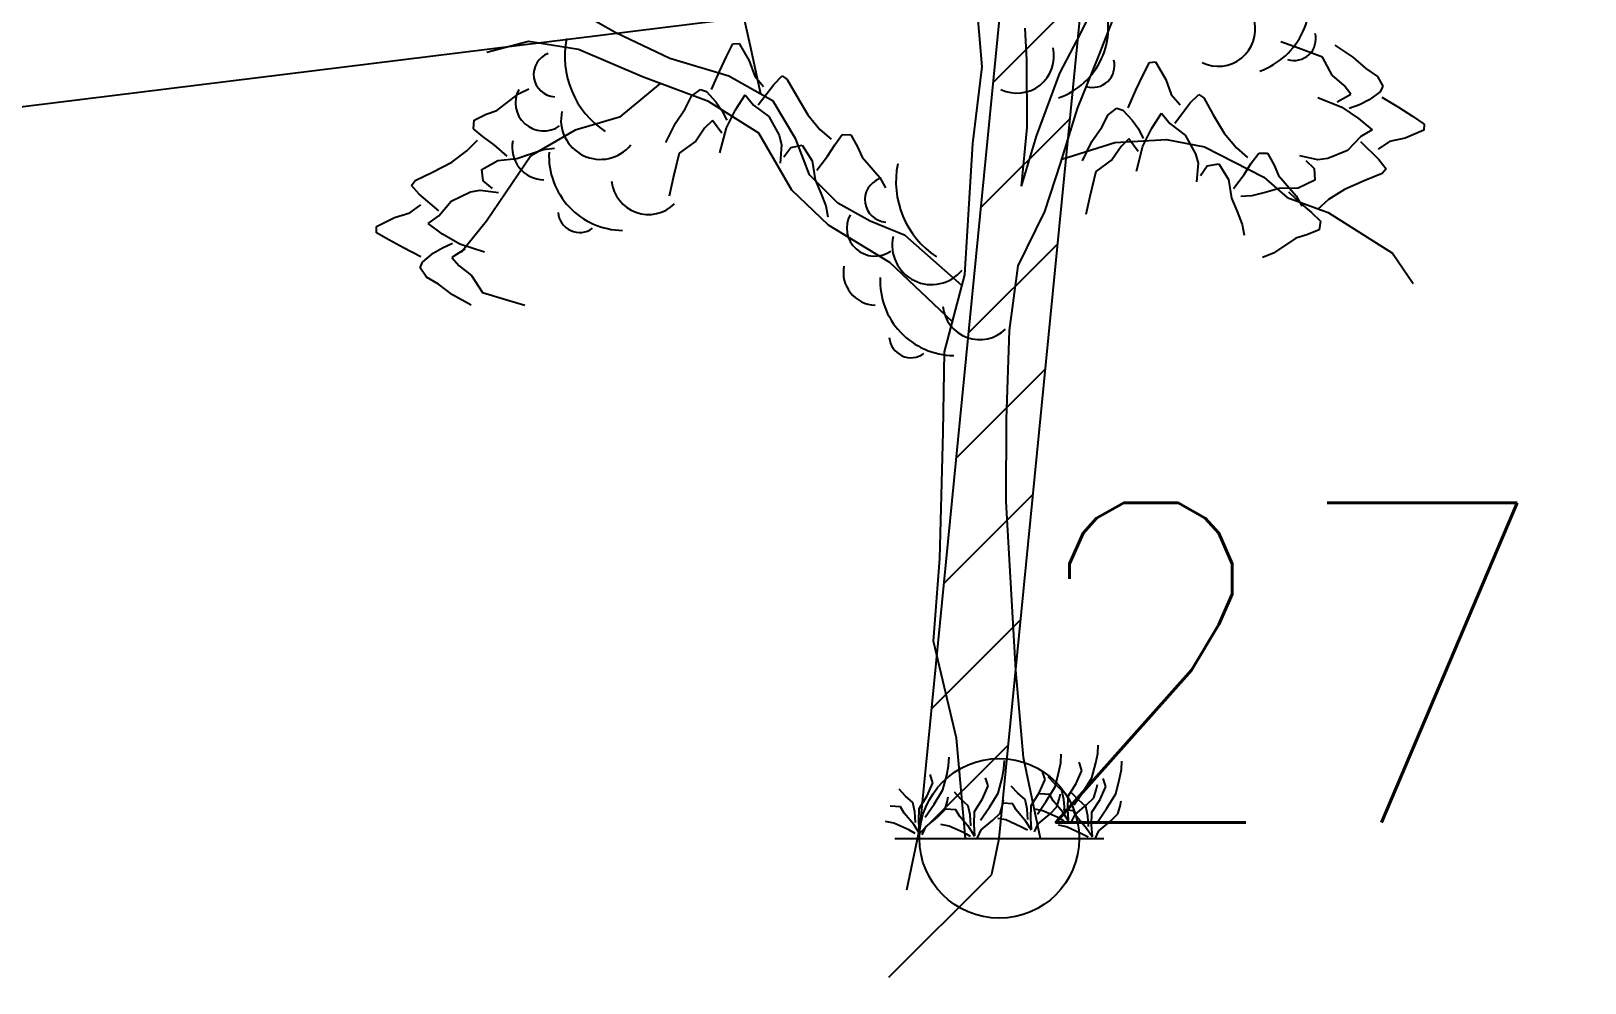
# Model space of a CAD drawing. Header units: millimetres. Extents: x 524954 to 526204, y 9523489 to 9524010.
# Drawn here: x 525723.844 to 525728.706, y 9523629.188 to 9523632.167 of the extents above; entities that cross this region are included whole.
import ezdxf

# ---------------------------------------------------------------- set-up
doc = ezdxf.new("R2010")
doc.units = ezdxf.units.MM
doc.header["$PDMODE"] = 32
doc.header["$PDSIZE"] = 0.5
doc.linetypes.add('ACAD_ISO12W100', pattern=[21, 12, -3, 0, -3, 0, -3])
for name, color, linetype in [('Arbre', 34, 'ACAD_ISO12W100'), ('Cloture', 7, 'Continuous'), ('Murs', 1, 'Continuous'), ('PLUME_5', 6, 'Continuous'), ('TopoAlt', 3, 'Continuous'), ('TOPOJIS', 7, 'Continuous')]:
    doc.layers.add(name, color=color, linetype=linetype)
doc.styles.add('Simplex 1.0', font='Simplex.shx', dxfattribs={"width": 0.99, "height": 1})

# ---------------------------------------------------------------- blocks, each defined once
blk = doc.blocks.new('TCPOINT M')
at = {"color": 0}
blk.add_point((0, 0), dxfattribs=at)
at = {"layer": 'TopoAlt', "style": 'Simplex 1.0', "width": 0.99}
blk.add_attdef('ALT', (0.15, 0.15), '', height=1, dxfattribs=at)
blk = doc.blocks.new('v088')
at = {"linetype": 'Continuous'}
for p, q in [((-0.1073, 4.8293), (-0.1646, 5.4873)), ((0.5102, 5.0412), (0.6713, 5.3679)), ((-1.5592, 4.9668), (-1.6346, 5.3011)), ((-2.4003, 5.0425), (-2.6206, 5.1685)), ((0.6191, 4.888), (0.7312, 5.1764)), ((0.1717, 4.8724), (0.1613, 5.0712)), ((-2.9464, 4.9876), (-3.2062, 4.92)), ((-2.6344, 4.9381), (-2.9464, 4.9876)), ((-2.0611, 4.8817), (-2.4003, 5.0425)), ((-1.4917, 4.6586), (-1.5592, 4.9668)), ((0.3786, 4.7897), (0.5102, 5.0412)), ((-2.2328, 4.7662), (-2.6344, 4.9381)), ((-1.6919, 4.7713), (-2.0611, 4.8817)), ((0.1743, 4.4496), (0.1717, 4.8724)), ((0.489, 4.5681), (0.6191, 4.888)), ((-1.8192, 4.6131), (-2.2328, 4.7662)), ((-1.415, 4.6154), (-1.6919, 4.7713)), ((-0.1657, 4.3492), (-0.1073, 4.8293)), ((0.2314, 4.3948), (0.3786, 4.7897)), ((-2.1227, 4.7254), (-2.3768, 4.5144)), ((-1.5041, 4.4145), (-1.8192, 4.6131)), ((-1.2732, 4.3758), (-1.415, 4.6154)), ((-2.3768, 4.5144), (-2.655, 4.434)), ((0.3841, 4.2301), (0.489, 4.5681)), ((-2.655, 4.434), (-2.9315, 4.2727)), ((-1.2976, 4.0581), (-1.5041, 4.4145)), ((-1.1877, 4.1537), (-1.2732, 4.3758)), ((0.1384, 4.0819), (0.1743, 4.4496)), ((0.1384, 4.0819), (0.2314, 4.3948)), ((-0.2169, 3.5272), (-0.1657, 4.3492)), ((0.3911, 4.2526), (0.7235, 4.3553)), ((0.7235, 4.3553), (1.0465, 4.3745)), ((1.0465, 4.3745), (1.2838, 4.3297)), ((1.2838, 4.3297), (1.6547, 4.1385)), ((-2.9315, 4.2727), (-3.209, 3.8627)), ((0.2848, 3.9233), (0.3841, 4.2301)), ((-1.0099, 3.9771), (-1.1877, 4.1537)), ((1.6547, 4.1385), (1.8004, 4.0109)), ((-1.0692, 3.839), (-1.2976, 4.0581)), ((1.8004, 4.0109), (2.0573, 3.9168)), ((-0.8085, 3.8631), (-1.0099, 3.9771)), ((0.1177, 3.584), (0.2848, 3.9233)), ((2.0573, 3.9168), (2.4606, 3.664)), ((-3.209, 3.8627), (-3.3666, 3.6666)), ((-0.6849, 3.6045), (-1.0692, 3.839)), ((-0.589, 3.7744), (-0.8085, 3.8631)), ((-0.2343, 3.4611), (-0.589, 3.7744)), ((-0.2941, 3.234), (-0.6849, 3.6045)), ((2.4606, 3.664), (2.589, 3.4739)), ((-0.3436, 3.0457), (-0.2169, 3.5272)), ((0.064, 3.1786), (0.1177, 3.584)), ((0.0445, 2.6247), (0.064, 3.1786)), ((-0.3518, 2.5418), (-0.3436, 3.0457)), ((-0.3726, 1.7516), (-0.3518, 2.5418)), ((0.0429, 2.1085), (0.0445, 2.6247)), ((0.1022, 1.0525), (0.0429, 2.1085)), ((-0.4115, 1.2346), (-0.3726, 1.7516)), ((-0.2683, 0.6281), (-0.4115, 1.2346)), ((0.151, 0.5063), (0.1022, 1.0525)), ((-0.2127, 0), (-0.2683, 0.6281)), ((0.2565, 0), (0.151, 0.5063)), ((-0.6539, 0), (0.6539, 0))]:
    blk.add_line(p, q, dxfattribs=at)
at = {"color": 3, "linetype": 'Continuous'}
for p, q in [((-1.7068, 4.8945), (-1.6668, 4.9726)), ((-1.6668, 4.9726), (-1.6283, 4.976)), ((-1.6283, 4.976), (-1.5645, 4.8667)), ((1.8724, 4.9461), (1.762, 4.9854)), ((2.0987, 4.9642), (2.2113, 4.8904)), ((-1.7514, 4.7999), (-1.7068, 4.8945)), ((-1.5645, 4.8667), (-1.5307, 4.7714)), ((2.0224, 4.89), (1.8724, 4.9461)), ((2.0834, 4.7783), (2.0224, 4.89)), ((2.2113, 4.8904), (2.2929, 4.8185)), ((-1.8008, 4.6887), (-1.7514, 4.7999)), ((-1.5307, 4.7714), (-1.4755, 4.7074)), ((-1.4112, 4.7196), (-1.3587, 4.7727)), ((-1.3587, 4.7727), (-1.3272, 4.7513)), ((0.8546, 4.6845), (0.8993, 4.7791)), ((0.8993, 4.7791), (0.9393, 4.8572)), ((0.9393, 4.8572), (0.9778, 4.8606)), ((0.9778, 4.8606), (1.0416, 4.7513)), ((2.1569, 4.7135), (2.0834, 4.7783)), ((2.2929, 4.8185), (2.3654, 4.7691)), ((2.3654, 4.7691), (2.4, 4.7096)), ((-3.0095, 4.66), (-2.9439, 4.6918)), ((-1.9257, 4.6454), (-1.871, 4.6871)), ((-1.871, 4.6871), (-1.8334, 4.6747)), ((-1.8334, 4.6747), (-1.7744, 4.6115)), ((-1.5083, 4.5916), (-1.4112, 4.7196)), ((-1.3272, 4.7513), (-1.2679, 4.6451)), ((0.8053, 4.5733), (0.8546, 4.6845)), ((1.0416, 4.7513), (1.0754, 4.656)), ((2.1989, 4.6584), (2.1569, 4.7135)), ((2.383, 4.6739), (2.3129, 4.6232)), ((2.4, 4.7096), (2.383, 4.6739)), ((-3.1435, 4.5571), (-3.0095, 4.66)), ((-1.9657, 4.5674), (-1.9257, 4.6454)), ((-1.7744, 4.6115), (-1.7365, 4.5561)), ((-1.6512, 4.5605), (-1.5907, 4.6542)), ((-1.5907, 4.6542), (-1.5392, 4.5896)), ((-1.5392, 4.5896), (-1.4434, 4.5178)), ((-1.2679, 4.6451), (-1.1988, 4.529)), ((0.6804, 4.53), (0.7351, 4.5718)), ((0.7351, 4.5718), (0.7727, 4.5593)), ((1.0754, 4.656), (1.1306, 4.592)), ((1.0978, 4.4762), (1.1948, 4.6042)), ((1.1948, 4.6042), (1.2474, 4.6573)), ((1.2474, 4.6573), (1.2789, 4.6359)), ((1.2789, 4.6359), (1.3382, 4.5297)), ((1.9921, 4.6376), (2.1424, 4.5777)), ((2.1133, 4.6106), (2.1989, 4.6584)), ((2.1424, 4.5777), (2.247, 4.5072)), ((2.2532, 4.5924), (2.1892, 4.5691)), ((2.3129, 4.6232), (2.2532, 4.5924)), ((2.3928, 4.6398), (2.497, 4.577)), ((2.497, 4.577), (2.5853, 4.5209)), ((-3.2911, 4.4407), (-3.2867, 4.4956)), ((-3.2867, 4.4956), (-3.2101, 4.5328)), ((-3.2101, 4.5328), (-3.1435, 4.5571)), ((-2.0862, 4.3565), (-2.0269, 4.4774)), ((-2.0269, 4.4774), (-1.9657, 4.5674)), ((-1.7952, 4.494), (-1.8447, 4.4455)), ((-1.7371, 4.415), (-1.7952, 4.494)), ((-1.7365, 4.5561), (-1.7054, 4.4954)), ((-1.7081, 4.4479), (-1.6512, 4.5605)), ((-1.4434, 4.5178), (-1.3781, 4.401)), ((-1.1988, 4.529), (-1.1228, 4.4377)), ((0.6404, 4.452), (0.6804, 4.53)), ((0.7727, 4.5593), (0.8317, 4.4961)), ((0.8317, 4.4961), (0.8696, 4.4407)), ((0.9549, 4.4451), (1.0154, 4.5388)), ((1.0154, 4.5388), (1.0668, 4.4742)), ((1.0668, 4.4742), (1.1627, 4.4024)), ((1.3382, 4.5297), (1.4072, 4.4136)), ((2.247, 4.5072), (2.3325, 4.4356)), ((2.5853, 4.5209), (2.6578, 4.4715)), ((-3.2303, 4.3905), (-3.2911, 4.4407)), ((-3.1617, 4.3413), (-3.2303, 4.3905)), ((-1.8447, 4.4455), (-1.8998, 4.3645)), ((-1.7488, 4.2914), (-1.7081, 4.4479)), ((-1.3781, 4.401), (-1.3629, 4.3412)), ((-1.1228, 4.4377), (-1.0524, 4.3767)), ((-1.0302, 4.3418), (-0.9835, 4.4054)), ((-0.9835, 4.4054), (-0.9285, 4.4041)), ((-0.9285, 4.4041), (-0.8869, 4.3298)), ((0.5791, 4.362), (0.6404, 4.452)), ((0.8109, 4.3786), (0.7614, 4.3301)), ((0.869, 4.2996), (0.8109, 4.3786)), ((0.8696, 4.4407), (0.9007, 4.38)), ((0.898, 4.3325), (0.9549, 4.4451)), ((1.1627, 4.4024), (1.228, 4.2856)), ((1.4072, 4.4136), (1.4833, 4.3223)), ((2.262, 4.3926), (2.1788, 4.3064)), ((2.3325, 4.4356), (2.262, 4.3926)), ((2.5401, 4.3831), (2.4412, 4.3615)), ((2.6564, 4.4329), (2.5401, 4.3831)), ((2.6578, 4.4715), (2.6564, 4.4329)), ((-3.4268, 4.2328), (-3.3314, 4.3035)), ((-3.3314, 4.3035), (-3.2664, 4.3702)), ((-3.0788, 4.2707), (-3.1617, 4.3413)), ((-3.0186, 4.2553), (-2.9333, 4.2859)), ((-2.9333, 4.2859), (-2.8514, 4.3121)), ((-2.8514, 4.3121), (-2.7828, 4.3211)), ((-2.0031, 4.2901), (-2.0401, 4.1343)), ((-1.8998, 4.3645), (-2.0031, 4.2901)), ((-1.3629, 4.3412), (-1.3723, 4.2259)), ((-1.3485, 4.2656), (-1.3049, 4.3248)), ((-1.3049, 4.3248), (-1.2331, 4.3384)), ((-1.2331, 4.3384), (-1.1715, 4.2405)), ((-1.0754, 4.2705), (-1.0302, 4.3418)), ((-0.8869, 4.3298), (-0.8589, 4.2646)), ((0.5199, 4.2411), (0.5791, 4.362)), ((0.7614, 4.3301), (0.7063, 4.2491)), ((0.8572, 4.176), (0.898, 4.3325)), ((1.228, 4.2856), (1.2432, 4.2258)), ((1.4833, 4.3223), (1.5536, 4.2613)), ((1.5759, 4.2264), (1.6226, 4.29)), ((1.6226, 4.29), (1.6776, 4.2887)), ((1.6776, 4.2887), (1.7191, 4.2144)), ((2.1788, 4.3064), (2.0548, 4.2561)), ((2.2601, 4.3616), (2.3751, 4.2494)), ((2.4412, 4.3615), (2.371, 4.3146)), ((-3.5467, 4.1705), (-3.4268, 4.2328)), ((-3.2386, 4.1877), (-3.1373, 4.2436)), ((-3.2291, 4.1152), (-3.2386, 4.1877)), ((-3.1373, 4.2436), (-3.0186, 4.2553)), ((-1.1715, 4.2405), (-1.153, 4.1227)), ((-1.1411, 4.1837), (-1.0754, 4.2705)), ((-0.8589, 4.2646), (-0.7485, 4.1368)), ((0.7063, 4.2491), (0.603, 4.1747)), ((1.2432, 4.2258), (1.2338, 4.1105)), ((1.2576, 4.1502), (1.3011, 4.2094)), ((1.3011, 4.2094), (1.373, 4.223)), ((1.373, 4.223), (1.4346, 4.1251)), ((1.5307, 4.1551), (1.5759, 4.2264)), ((1.7191, 4.2144), (1.7472, 4.1493)), ((1.9936, 4.2484), (1.8803, 4.2721)), ((1.9168, 4.2436), (1.9701, 4.193)), ((1.9701, 4.193), (1.9747, 4.12)), ((2.0548, 4.2561), (1.9936, 4.2484)), ((2.3751, 4.2494), (2.4212, 4.1906)), ((2.4212, 4.1906), (2.396, 4.1621)), ((-3.6793, 4.0872), (-3.6561, 4.1174)), ((-3.6294, 4.0317), (-3.6793, 4.0872)), ((-3.6561, 4.1174), (-3.5467, 4.1705)), ((-3.1725, 4.0683), (-3.2291, 4.1152)), ((-2.0401, 4.1343), (-2.0653, 4.0199)), ((-1.153, 4.1227), (-1.1176, 4.0393)), ((-0.7485, 4.1368), (-0.7129, 4.0731)), ((0.603, 4.1747), (0.566, 4.0189)), ((1.4346, 4.1251), (1.4531, 4.0073)), ((1.465, 4.0683), (1.5307, 4.1551)), ((1.7472, 4.1493), (1.8576, 4.0214)), ((1.9747, 4.12), (1.8699, 4.071)), ((2.2833, 4.1164), (2.1595, 4.0623)), ((2.396, 4.1621), (2.2833, 4.1164)), ((-3.5071, 3.9275), (-3.6294, 4.0317)), ((-3.5069, 3.8964), (-3.4297, 3.988)), ((-3.4297, 3.988), (-3.3093, 4.0465)), ((-3.3093, 4.0465), (-3.2488, 4.0583)), ((-3.2488, 4.0583), (-3.1342, 4.0423)), ((-1.1176, 4.0393), (-1.0867, 3.9591)), ((0.566, 4.0189), (0.5407, 3.9045)), ((1.4531, 4.0073), (1.4885, 3.9239)), ((1.5801, 4.0219), (1.511, 4.0175)), ((1.6636, 4.0426), (1.5801, 4.0219)), ((1.7506, 4.0673), (1.6636, 4.0426)), ((1.8699, 4.071), (1.7506, 4.0673)), ((1.8097, 4.0479), (1.8877, 3.9719)), ((1.8576, 4.0214), (1.8932, 3.9577)), ((2.0595, 3.9982), (1.9902, 3.936)), ((2.1595, 4.0623), (2.0595, 3.9982)), ((-3.785, 3.8871), (-3.6878, 3.9154)), ((-3.6878, 3.9154), (-3.6208, 3.9668)), ((-3.5743, 3.8488), (-3.5069, 3.8964)), ((-1.0867, 3.9591), (-1.0738, 3.891)), ((1.4885, 3.9239), (1.5194, 3.8437)), ((1.8877, 3.9719), (1.9528, 3.9182)), ((1.9528, 3.9182), (2.0102, 3.864)), ((-3.8977, 3.8297), (-3.785, 3.8871)), ((-3.8965, 3.791), (-3.8977, 3.8297)), ((-3.4842, 3.783), (-3.5743, 3.8488)), ((1.5194, 3.8437), (1.5323, 3.7756)), ((2.002, 3.8096), (1.9231, 3.7776)), ((2.0102, 3.864), (2.002, 3.8096)), ((-3.8209, 3.7466), (-3.8965, 3.791)), ((-3.729, 3.6966), (-3.8209, 3.7466)), ((-3.6208, 3.641), (-3.729, 3.6966)), ((-3.5422, 3.6629), (-3.4847, 3.6976)), ((-3.4847, 3.6976), (-3.4223, 3.7252)), ((-3.3751, 3.7197), (-3.4842, 3.783)), ((-3.2212, 3.6701), (-3.3751, 3.7197)), ((1.855, 3.7579), (1.7144, 3.6642)), ((1.9231, 3.7776), (1.855, 3.7579)), ((-3.6232, 3.5708), (-3.6087, 3.6076)), ((-3.6087, 3.6076), (-3.5422, 3.6629)), ((-3.3439, 3.6889), (-3.4261, 3.6355)), ((-3.4261, 3.6355), (-3.3805, 3.5833)), ((1.7144, 3.6642), (1.6468, 3.6368)), ((-3.5847, 3.5138), (-3.6232, 3.5708)), ((-3.5091, 3.4694), (-3.5847, 3.5138)), ((-3.3805, 3.5833), (-3.3028, 3.5236)), ((-3.3028, 3.5236), (-3.2344, 3.4162)), ((-3.4228, 3.4031), (-3.5091, 3.4694)), ((-3.3055, 3.337), (-3.4228, 3.4031)), ((-3.2344, 3.4162), (-3.081, 3.3703)), ((-3.081, 3.3703), (-2.9682, 3.3386)), ((0.6155, 0.5313), (0.6179, 0.5842)), ((-0.3173, 0.4544), (-0.3149, 0.5073)), ((0.0288, 0.4351), (0.0313, 0.488)), ((0.3847, 0.4736), (0.3871, 0.5265)), ((0.6034, 0.4736), (0.6155, 0.5313)), ((-0.4159, 0.3486), (-0.4327, 0.3991)), ((-0.3534, 0.3029), (-0.3294, 0.3967)), ((-0.3294, 0.3967), (-0.3173, 0.4544)), ((0.0168, 0.3774), (0.0288, 0.4351)), ((0.2861, 0.3678), (0.2693, 0.4183)), ((0.3486, 0.3221), (0.3726, 0.4159)), ((0.3726, 0.4159), (0.3847, 0.4736)), ((0.4808, 0.3438), (0.5169, 0.4255)), ((0.5169, 0.4255), (0.5001, 0.476)), ((0.5794, 0.3798), (0.6034, 0.4736)), ((0.7525, 0.3726), (0.7645, 0.4303)), ((0.7645, 0.4303), (0.7669, 0.4832)), ((-0.5866, 0.2645), (-0.6275, 0.3077)), ((-0.452, 0.2669), (-0.4159, 0.3486)), ((-0.4087, 0.214), (-0.3534, 0.3029)), ((-0.1058, 0.2476), (-0.0697, 0.3294)), ((-0.0697, 0.3294), (-0.0865, 0.3798)), ((-0.0072, 0.2837), (0.0168, 0.3774)), ((0.1154, 0.2837), (0.0745, 0.327)), ((0.25, 0.2861), (0.2861, 0.3678)), ((0.2933, 0.2332), (0.3486, 0.3221)), ((0.3462, 0.3414), (0.3053, 0.3847)), ((0.3919, 0.3005), (0.3462, 0.3414)), ((0.4039, 0.2428), (0.3919, 0.3005)), ((0.4303, 0.2645), (0.4808, 0.3438)), ((0.5241, 0.2909), (0.5794, 0.3798)), ((0.5914, 0.2548), (0.6058, 0.3029)), ((0.6058, 0.3029), (0.6131, 0.3366)), ((0.6299, 0.2428), (0.6659, 0.3246)), ((0.6659, 0.3246), (0.6491, 0.375)), ((0.7285, 0.2789), (0.7525, 0.3726)), ((-0.6179, 0.1971), (-0.6828, 0.2019)), ((-0.5962, 0.1587), (-0.6179, 0.1971)), ((-0.5409, 0.2236), (-0.5866, 0.2645)), ((-0.5289, 0.1659), (-0.5409, 0.2236)), ((-0.5025, 0.1875), (-0.452, 0.2669)), ((-0.464, 0.1322), (-0.4087, 0.214)), ((-0.3414, 0.1779), (-0.327, 0.226)), ((-0.327, 0.226), (-0.3197, 0.2596)), ((-0.2404, 0.2452), (-0.2813, 0.2885)), ((-0.1947, 0.2043), (-0.2404, 0.2452)), ((-0.1827, 0.1467), (-0.1947, 0.2043)), ((-0.1563, 0.1683), (-0.1058, 0.2476)), ((-0.1178, 0.113), (-0.0625, 0.1947)), ((-0.0625, 0.1947), (-0.0072, 0.2837)), ((0.0048, 0.1587), (0.0192, 0.2068)), ((0.0192, 0.2068), (0.0264, 0.2404)), ((0.0841, 0.2164), (0.0192, 0.2212)), ((0.1058, 0.1779), (0.0841, 0.2164)), ((0.1611, 0.2428), (0.1154, 0.2837)), ((0.1731, 0.1851), (0.1611, 0.2428)), ((0.1971, 0.125), (0.1995, 0.2068)), ((0.1995, 0.2068), (0.25, 0.2861)), ((0.238, 0.1515), (0.2933, 0.2332)), ((0.3149, 0.2741), (0.25, 0.2789)), ((0.3366, 0.2356), (0.3149, 0.2741)), ((0.3149, 0.1515), (0.3606, 0.1971)), ((0.3967, 0.1635), (0.3366, 0.2356)), ((0.3606, 0.1971), (0.375, 0.2452)), ((0.375, 0.2452), (0.3823, 0.2789)), ((0.4087, 0.1755), (0.4039, 0.2428)), ((0.4279, 0.1827), (0.4303, 0.2645)), ((0.4953, 0.2404), (0.4544, 0.2837)), ((0.4688, 0.2092), (0.5241, 0.2909)), ((0.4736, 0.1491), (0.5457, 0.2092)), ((0.5409, 0.1995), (0.4953, 0.2404)), ((0.5529, 0.1418), (0.5409, 0.1995)), ((0.5457, 0.2092), (0.5914, 0.2548)), ((0.5794, 0.1635), (0.6299, 0.2428)), ((0.6732, 0.1899), (0.7285, 0.2789)), ((0.7405, 0.1539), (0.7549, 0.2019)), ((0.7549, 0.2019), (0.7621, 0.2356)), ((-0.6611, 0.0962), (-0.7116, 0.1058)), ((-0.5361, 0.0865), (-0.5962, 0.1587)), ((-0.5241, 0.0986), (-0.5289, 0.1659)), ((-0.5049, 0.1058), (-0.5025, 0.1875)), ((-0.5001, 0.0361), (-0.5049, 0.1058)), ((-0.4592, 0.0721), (-0.3871, 0.1322)), ((-0.3871, 0.1322), (-0.3414, 0.1779)), ((-0.2717, 0.1779), (-0.3366, 0.1827)), ((-0.25, 0.1394), (-0.2717, 0.1779)), ((-0.1899, 0.0673), (-0.25, 0.1394)), ((-0.1779, 0.0793), (-0.1827, 0.1467)), ((-0.1587, 0.0865), (-0.1563, 0.1683)), ((-0.113, 0.0529), (-0.0409, 0.113)), ((-0.0409, 0.113), (0.0048, 0.1587)), ((0.0409, 0.1154), (-0.0096, 0.125)), ((0.1346, 0.0721), (0.0409, 0.1154)), ((0.1659, 0.1058), (0.1058, 0.1779)), ((0.2019, 0.0505), (0.1659, 0.1058)), ((0.1779, 0.1178), (0.1731, 0.1851)), ((0.2019, 0.0553), (0.1971, 0.125)), ((0.2717, 0.1731), (0.2212, 0.1827)), ((0.2428, 0.0914), (0.3149, 0.1515)), ((0.3654, 0.1298), (0.2717, 0.1731)), ((0.4063, 0.1082), (0.3654, 0.1298)), ((0.4327, 0.1082), (0.3967, 0.1635)), ((0.464, 0.1731), (0.3991, 0.1779)), ((0.4327, 0.113), (0.4279, 0.1827)), ((0.4496, 0.0986), (0.4736, 0.1491)), ((0.4856, 0.1346), (0.464, 0.1731)), ((0.5457, 0.0625), (0.4856, 0.1346)), ((0.5578, 0.0745), (0.5529, 0.1418)), ((0.577, 0.0817), (0.5794, 0.1635)), ((0.6179, 0.1082), (0.6732, 0.1899)), ((0.6227, 0.0481), (0.6948, 0.1082)), ((0.6948, 0.1082), (0.7405, 0.1539)), ((-0.5674, 0.0529), (-0.6611, 0.0962)), ((-0.5265, 0.0313), (-0.5674, 0.0529)), ((-0.5001, 0.0313), (-0.5361, 0.0865)), ((-0.4832, 0.0216), (-0.4592, 0.0721)), ((-0.3149, 0.0769), (-0.3654, 0.0865)), ((-0.2212, 0.0337), (-0.3149, 0.0769)), ((-0.1803, 0.012), (-0.2212, 0.0337)), ((-0.1539, 0.012), (-0.1899, 0.0673)), ((-0.1539, 0.0168), (-0.1587, 0.0865)), ((-0.137, 0.0024), (-0.113, 0.0529)), ((0.1755, 0.0505), (0.1346, 0.0721)), ((0.2188, 0.0409), (0.2428, 0.0914)), ((0.4207, 0.0721), (0.3702, 0.0817)), ((0.5145, 0.0288), (0.4207, 0.0721)), ((0.5554, 0.0072), (0.5145, 0.0288)), ((0.5818, 0.0072), (0.5457, 0.0625)), ((0.5818, 0.012), (0.577, 0.0817)), ((0.5986, -0.0024), (0.6227, 0.0481))]:
    blk.add_line(p, q, dxfattribs=at)
for centre, major_axis, start_param, end_param in [((1.4749, 5.2432), (0.3298, 0.3298), 4.265936, 5.872819), ((0.2152, 5.0749), (-0.3298, 0.3298), 2.69514, 4.302022), ((1.3699, 5.0654), (-0.1641, 0.1641), 1.908121, 4.146545), ((-2.1547, 4.8961), (-0.3995, 0.3995), 0.587708, 1.773422), ((1.844, 5.0056), (-0.0964, 0.0964), 2.051824, 4.174223), ((-2.774, 4.7815), (-0.099, 0.099), -0.421529, 2.292047), ((0.1101, 4.8971), (-0.1641, 0.1641), 1.908121, 4.146545), ((0.5842, 4.8373), (0.0964, 0.0964), 3.62262, 5.745019), ((-2.8514, 4.6047), (-0.1246, 0.1246), 0.293965, 2.957824), ((-2.4968, 4.4965), (0.1741, 0.1741), 2.133893, 4.816631), ((-2.8441, 4.3258), (-0.1445, 0.1445), 0.590553, 2.325666), ((-2.352, 4.2724), (0.3298, 0.3298), 2.307735, 3.914618), ((-0.0823, 4.1124), (0.3995, 0.3995), 2.158504, 3.344219), ((-2.1954, 4.1377), (0.1641, 0.1641), 2.463212, 4.701636), ((-0.7016, 3.9977), (0.099, 0.099), 1.149268, 3.862844), ((-2.6253, 3.929), (0.0964, 0.0964), 2.435534, 4.557933), ((-0.779, 3.821), (0.1246, 0.1246), 1.864761, 4.52862), ((-0.4244, 3.7128), (0.1741, 0.1741), 2.133893, 4.816631), ((-0.7718, 3.542), (-0.1445, 0.1445), 0.590553, 2.325666), ((-0.2796, 3.4886), (0.3298, 0.3298), 2.307735, 3.914618), ((-0.1231, 3.3539), (0.1641, 0.1641), 2.463212, 4.701636), ((-0.5529, 3.1452), (0.0964, 0.0964), 2.435534, 4.557933)]:
    blk.add_ellipse(centre, major_axis=major_axis, ratio=1, start_param=start_param, end_param=end_param, dxfattribs=at)

msp = doc.modelspace()

# ---------------------------------------------------------------- hatches: boundary and pattern name
at = {"layer": 'Murs'}
h = msp.add_hatch(dxfattribs=at)
h.set_pattern_fill('_U', color=256, scale=0.25, angle=45, style=0, pattern_type=0)
h.set_pattern_definition([(45, (0, 0), (-0.1767766952966, 0.1767766952966), [])])
h.paths.add_polyline_path([(525723.8715, 9523613.0227), (525724.6532, 9523620.1885), (525726.6261, 9523629.6778), (525727.0443, 9523633.9325), (525727.2931, 9523633.908), (525726.8736, 9523629.64), (525724.9004, 9523620.1494), (525724.1201, 9523612.9956)])

# ---------------------------------------------------------------- linework, layer by layer
at = {"layer": 'Cloture', "flags": 128}
for points in [[(525726.5847, 9523629.4788), (525726.6261, 9523629.6778), (525727.0443, 9523633.9325)], [(525726.8504, 9523629.5283), (525726.8736, 9523629.64), (525727.2931, 9523633.908)]]:
    msp.add_lwpolyline(points, dxfattribs=at)
at = {"layer": 'PLUME_5'}
msp.add_lwpolyline([(525865.9506, 9523676.017), (525857.2293, 9523671.8711), (525848.5079, 9523667.7252), (525839.7502, 9523664.0779), (525839.2879, 9523663.5429), (525830.5302, 9523659.8956), (525821.2374, 9523656.7107), (525811.981, 9523653.027), (525811.981, 9523653.027), (525802.6882, 9523649.8421), (525793.359, 9523647.1558), (525784.0298, 9523644.4695), (525783.5312, 9523644.4331), (525774.202, 9523641.7468), (525764.8364, 9523639.5592), (525755.4708, 9523637.3716), (525754.9721, 9523637.3352), (525745.5701, 9523635.6463), (525735.6694, 9523633.9209), (525726.2675, 9523632.232), (525726.2675, 9523632.232), (525716.3304, 9523631.0053), (525706.3569, 9523630.2773)], dxfattribs=at)

# ---------------------------------------------------------------- block references
at = {"layer": 'Arbre', "xscale": 0.5, "yscale": 0.5, "zscale": 0.5}
msp.add_blockref('v088', (525726.8738, 9523629.64), dxfattribs=at)
at = {"layer": 'TOPOJIS'}
ref = msp.add_blockref('TCPOINT M', (525726.8736, 9523629.64, 271.64), dxfattribs=at)
ref.add_attrib('ALT', '271.64', (525726.9236, 9523629.69, 271.64), dxfattribs={"layer": 'TopoAlt', "height": 1, "style": 'Simplex 1.0', "width": 0.99})

doc.saveas('drawing.dxf')
